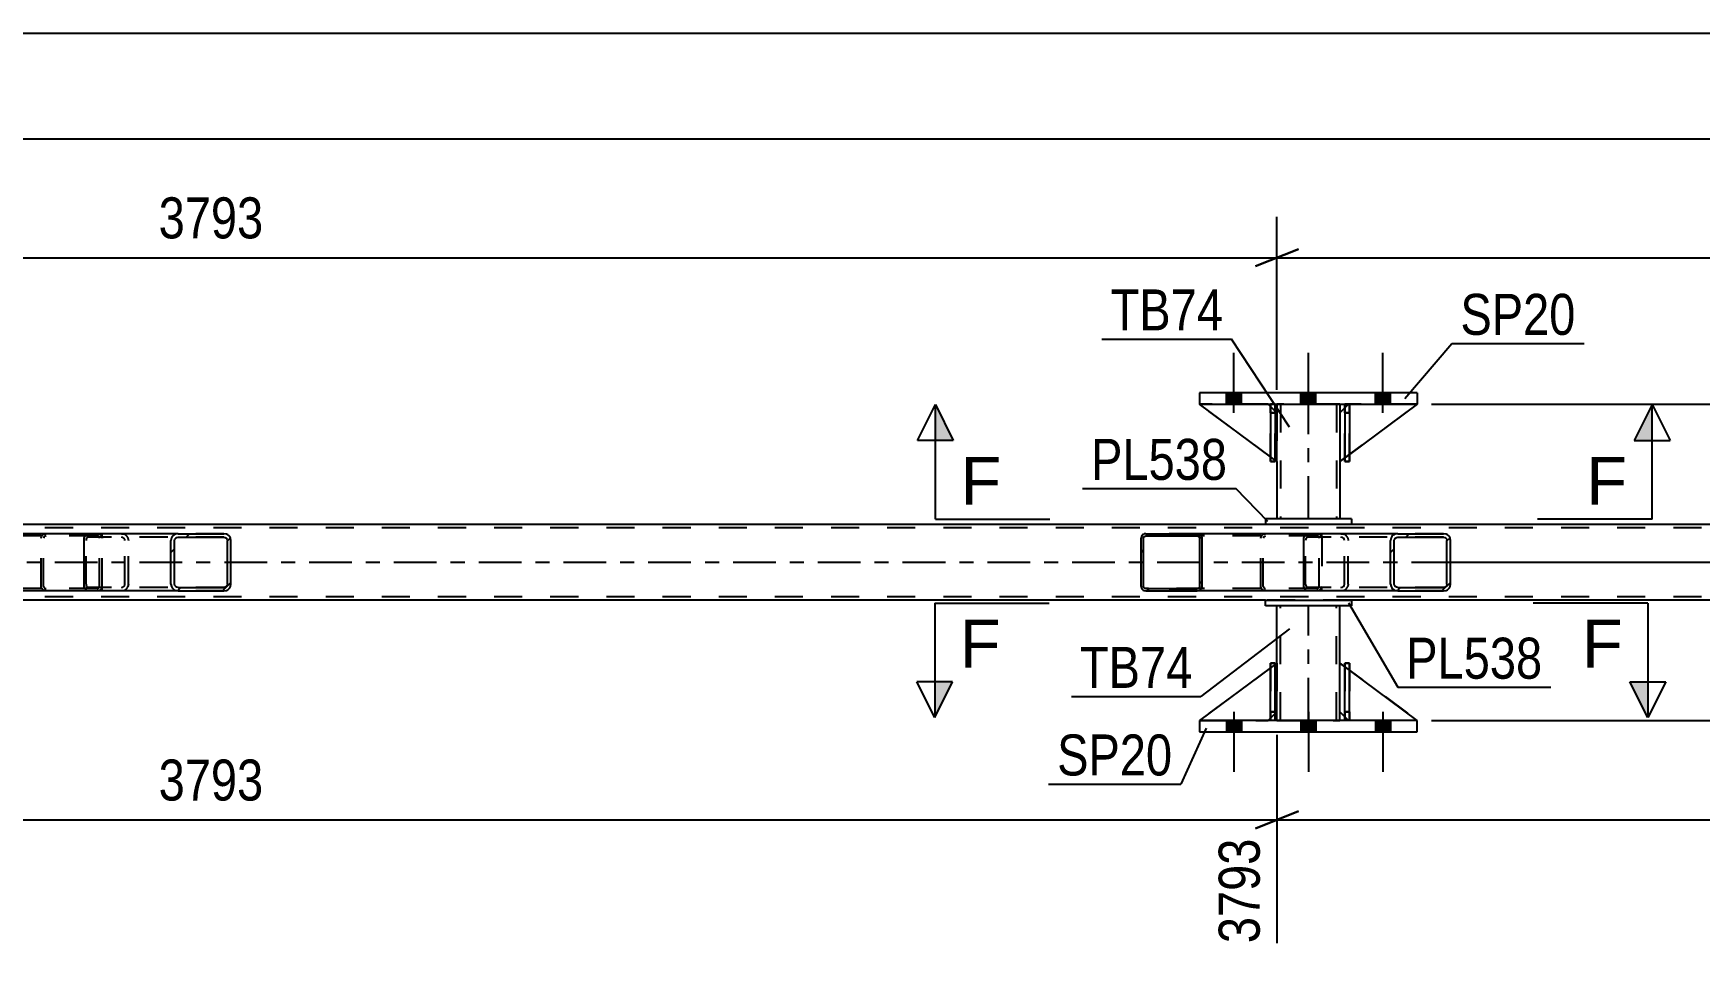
# Model space of a CAD drawing. Header units: millimetres. Extents: x 0 to 841, y 0 to 594.
# Drawn here: x 160 to 276.3, y 199 to 263.1 of the extents above; entities that cross this region are included whole.
import ezdxf

# ---------------------------------------------------------------- set-up
doc = ezdxf.new("R2010")
doc.units = ezdxf.units.MM
doc.linetypes.add('DXK_LINE_DOT2', pattern=[3.9198, 1.9599, -1.9599])
doc.linetypes.add('DXK_LINE_DOT3', pattern=[5.9187, 2.979, -0.9799, 0.9799, -0.9799])
doc.styles.add('Arial', font='ARIAL.TTF', dxfattribs={"height": 0.2})
doc.styles.add('Arial Narrow', font='ARIALN.TTF', dxfattribs={"height": 0.2})

# ---------------------------------------------------------------- blocks, each defined once
blk = doc.blocks.new('Part-318888112-3243 - 3101')
at = {"linetype": 'Continuous'}
h = blk.add_hatch(dxfattribs=at)
h.set_pattern_fill('', scale=0.7, style=0, pattern_type=0)
h.set_pattern_definition([(45, (241.534, 227.995), (-1.57154, 1.57154), [])])
h.paths.add_polyline_path([(241.56, 227.87), (241.53, 227.99), (241.46, 228.1), (241.35, 228.17), (241.22, 228.19), (237.64, 228.19), (237.51, 228.17), (237.4, 228.1), (237.33, 227.99), (237.3, 227.87), (237.3, 224.51), (237.33, 224.39), (237.4, 224.29), (237.51, 224.22), (237.64, 224.19), (241.22, 224.19), (241.35, 224.22), (241.46, 224.29), (241.53, 224.39), (241.56, 224.51)])
h.paths.add_polyline_path([(241.38, 224.45), (241.34, 224.4), (241.28, 224.36), (241.22, 224.35), (237.64, 224.35), (237.58, 224.36), (237.52, 224.4), (237.49, 224.45), (237.47, 224.51), (237.47, 227.87), (237.49, 227.93), (237.52, 227.99), (237.58, 228.02), (237.64, 228.03), (241.22, 228.03), (241.28, 228.02), (241.34, 227.99), (241.38, 227.93), (241.39, 227.87), (241.39, 224.51)])
at = {"color": 2, "linetype": 'Continuous'}
for p, q in [((237.33, 227.99), (237.3, 227.87)), ((237.64, 228.19), (237.51, 228.17)), ((237.52, 227.99), (237.58, 228.02)), ((237.58, 228.02), (237.64, 228.03)), ((237.64, 228.19), (241.22, 228.19)), ((237.64, 228.03), (241.22, 228.03)), ((248.92, 228.19), (241.22, 228.19)), ((241.35, 228.17), (241.22, 228.19)), ((241.22, 228.03), (241.28, 228.02)), ((241.28, 228.02), (241.34, 227.99)), ((241.56, 227.87), (241.53, 227.99)), ((237.3, 224.51), (237.3, 227.87)), ((237.47, 227.87), (237.49, 227.93)), ((237.47, 224.51), (237.47, 227.87)), ((237.49, 227.93), (237.52, 227.99)), ((241.34, 227.99), (241.38, 227.93)), ((241.38, 227.93), (241.39, 227.87)), ((241.39, 224.51), (241.39, 227.87)), ((241.56, 224.51), (241.56, 227.87)), ((237.3, 224.51), (237.33, 224.39)), ((237.49, 224.45), (237.47, 224.51)), ((241.39, 224.51), (241.38, 224.45)), ((241.53, 224.39), (241.56, 224.51)), ((237.52, 224.4), (237.49, 224.45)), ((237.51, 224.22), (237.64, 224.19)), ((237.58, 224.36), (237.52, 224.4)), ((237.64, 224.35), (237.58, 224.36)), ((237.64, 224.35), (241.22, 224.35)), ((237.64, 224.19), (241.22, 224.19)), ((241.28, 224.36), (241.22, 224.35)), ((241.22, 224.19), (241.35, 224.22)), ((248.92, 224.19), (241.22, 224.19)), ((241.34, 224.4), (241.28, 224.36)), ((241.38, 224.45), (241.34, 224.4))]:
    blk.add_line(p, q, dxfattribs=at)
at = {"color": 7, "linetype": 'DXK_LINE_DOT2'}
for p, q in [((241.22, 228.19), (237.64, 228.19)), ((249.57, 228.03), (237.64, 228.03)), ((245.65, 227.87), (245.68, 227.99)), ((245.86, 228.17), (245.99, 228.19)), ((245.87, 227.99), (245.89, 227.99)), ((245.89, 227.99), (245.93, 228.02)), ((245.93, 228.02), (245.99, 228.03)), ((249.57, 228.19), (248.92, 228.19)), ((249.57, 228.19), (249.7, 228.17)), ((249.63, 228.02), (249.57, 228.03)), ((249.69, 227.99), (249.63, 228.02)), ((249.88, 227.99), (249.9, 227.9)), ((245.65, 224.51), (245.65, 227.87)), ((245.84, 227.93), (245.82, 227.87)), ((245.82, 224.51), (245.82, 227.87)), ((245.87, 227.99), (245.84, 227.93)), ((249.73, 227.93), (249.69, 227.99)), ((249.74, 227.87), (249.73, 227.93)), ((249.74, 224.51), (249.74, 227.87)), ((249.9, 227.9), (249.91, 227.87)), ((249.91, 227.87), (249.91, 224.51)), ((245.68, 224.39), (245.65, 224.51)), ((245.82, 224.51), (245.84, 224.45)), ((249.73, 224.45), (249.74, 224.51)), ((249.91, 224.51), (249.88, 224.39)), ((249.57, 224.35), (237.64, 224.35)), ((241.22, 224.19), (237.64, 224.19)), ((245.84, 224.45), (245.87, 224.4)), ((245.99, 224.19), (245.86, 224.22)), ((245.87, 224.4), (245.89, 224.39)), ((245.89, 224.39), (245.93, 224.36)), ((245.93, 224.36), (245.99, 224.35)), ((249.57, 224.19), (248.92, 224.19)), ((249.57, 224.35), (249.63, 224.36)), ((249.7, 224.22), (249.57, 224.19)), ((249.63, 224.36), (249.69, 224.4)), ((249.69, 224.4), (249.73, 224.45))]:
    blk.add_line(p, q, dxfattribs=at)
at = {"color": 2, "linetype": 'Continuous'}
for centre, start, end in [((237.63, 227.86), 110.7583, 155.68), ((241.23, 227.86), 24.32, 69.2417), ((237.63, 224.53), 204.32, 249.2417), ((241.23, 224.53), 290.7583, 335.68)]:
    blk.add_arc(centre, 0.331, start, end, dxfattribs=at)
at = {"color": 7, "linetype": 'DXK_LINE_DOT2'}
for centre, start, end in [((245.98, 227.86), 110.7583, 155.68), ((249.58, 227.86), 24.32, 69.2417), ((245.98, 224.53), 204.32, 249.2417), ((249.58, 224.53), 290.7583, 335.68)]:
    blk.add_arc(centre, 0.331, start, end, dxfattribs=at)
blk = doc.blocks.new('Bolt-318888112-3126 - 3101')
at = {"linetype": 'Continuous'}
for points in [[(244.3, 215.15), (243.26, 215.15), (243.26, 214.35), (244.3, 214.35)], [(244.3, 215.15), (243.26, 215.15), (243.26, 214.35), (244.3, 214.35)], [(244.3, 215.15), (243.26, 215.15), (243.26, 214.35), (244.3, 214.35)], [(249.5, 215.15), (248.46, 215.15), (248.46, 214.35), (249.5, 214.35)], [(249.5, 215.15), (248.46, 215.15), (248.46, 214.35), (249.5, 214.35)], [(254.7, 215.15), (253.66, 215.15), (253.66, 214.35), (254.7, 214.35)], [(254.7, 215.15), (253.66, 215.15), (253.66, 214.35), (254.7, 214.35)], [(254.7, 215.15), (253.66, 215.15), (253.66, 214.35), (254.7, 214.35)]]:
    blk.add_hatch(color=1, dxfattribs=at).paths.add_polyline_path(points)
at = {"color": 1, "linetype": 'Continuous'}
for p, q in [((243.78, 215.75), (243.78, 211.55)), ((243.78, 215.75), (243.78, 211.55)), ((243.78, 215.75), (243.78, 211.55)), ((248.98, 215.75), (248.98, 211.55)), ((248.98, 215.75), (248.98, 211.55)), ((254.18, 215.75), (254.18, 211.55)), ((254.18, 215.75), (254.18, 211.55)), ((254.18, 215.75), (254.18, 211.55)), ((243.26, 215.15), (243.26, 214.35)), ((243.26, 215.15), (243.26, 214.35)), ((243.26, 215.15), (243.26, 214.35)), ((244.3, 215.15), (244.3, 214.35)), ((244.3, 215.15), (244.3, 214.35)), ((244.3, 215.15), (244.3, 214.35)), ((248.46, 215.15), (248.46, 214.35)), ((248.46, 215.15), (248.46, 214.35)), ((249.5, 215.15), (249.5, 214.35)), ((249.5, 215.15), (249.5, 214.35)), ((253.66, 215.15), (253.66, 214.35)), ((253.66, 215.15), (253.66, 214.35)), ((253.66, 215.15), (253.66, 214.35)), ((254.7, 215.15), (254.7, 214.35)), ((254.7, 215.15), (254.7, 214.35)), ((254.7, 215.15), (254.7, 214.35))]:
    blk.add_line(p, q, dxfattribs=at)
blk = doc.blocks.new('Bolt-318888112-3127 - 3101')
at = {"linetype": 'Continuous'}
for points in [[(243.26, 237.23), (244.3, 237.23), (244.3, 238.03), (243.26, 238.03)], [(243.26, 237.23), (244.3, 237.23), (244.3, 238.03), (243.26, 238.03)], [(243.26, 237.23), (244.3, 237.23), (244.3, 238.03), (243.26, 238.03)], [(248.46, 237.23), (249.5, 237.23), (249.5, 238.03), (248.46, 238.03)], [(248.46, 237.23), (249.5, 237.23), (249.5, 238.03), (248.46, 238.03)], [(253.66, 237.23), (254.7, 237.23), (254.7, 238.03), (253.66, 238.03)], [(253.66, 237.23), (254.7, 237.23), (254.7, 238.03), (253.66, 238.03)], [(253.66, 237.23), (254.7, 237.23), (254.7, 238.03), (253.66, 238.03)]]:
    blk.add_hatch(color=1, dxfattribs=at).paths.add_polyline_path(points)
at = {"color": 1, "linetype": 'Continuous'}
for p, q in [((243.78, 236.63), (243.78, 240.83)), ((243.78, 236.63), (243.78, 240.83)), ((243.78, 236.63), (243.78, 240.83)), ((248.98, 236.63), (248.98, 240.83)), ((248.98, 236.63), (248.98, 240.83)), ((254.18, 236.63), (254.18, 240.83)), ((254.18, 236.63), (254.18, 240.83)), ((254.18, 236.63), (254.18, 240.83)), ((243.26, 237.23), (243.26, 238.03)), ((243.26, 237.23), (243.26, 238.03)), ((243.26, 237.23), (243.26, 238.03)), ((244.3, 237.23), (244.3, 238.03)), ((244.3, 237.23), (244.3, 238.03)), ((244.3, 237.23), (244.3, 238.03)), ((248.46, 237.23), (248.46, 238.03)), ((248.46, 237.23), (248.46, 238.03)), ((249.5, 237.23), (249.5, 238.03)), ((249.5, 237.23), (249.5, 238.03)), ((253.66, 237.23), (253.66, 238.03)), ((253.66, 237.23), (253.66, 238.03)), ((253.66, 237.23), (253.66, 238.03)), ((254.7, 237.23), (254.7, 238.03)), ((254.7, 237.23), (254.7, 238.03)), ((254.7, 237.23), (254.7, 238.03))]:
    blk.add_line(p, q, dxfattribs=at)
blk = doc.blocks.new('Part-318888112-3245 - 3101')
at = {"linetype": 'Continuous'}
h = blk.add_hatch(dxfattribs=at)
h.set_pattern_fill('', scale=0.7, style=0, pattern_type=0)
h.set_pattern_definition([(45, (156.3997, 227.995), (-1.57154, 1.57154), [])])
h.paths.add_polyline_path([(156.43, 227.87), (156.4, 227.99), (156.33, 228.1), (156.22, 228.17), (156.09, 228.19), (152.51, 228.19), (152.38, 228.17), (152.27, 228.1), (152.19, 227.99), (152.17, 227.87), (152.17, 224.51), (152.19, 224.39), (152.27, 224.29), (152.38, 224.22), (152.51, 224.19), (156.09, 224.19), (156.22, 224.22), (156.33, 224.29), (156.4, 224.39), (156.43, 224.51)])
h.paths.add_polyline_path([(156.24, 224.45), (156.21, 224.4), (156.15, 224.36), (156.09, 224.35), (152.51, 224.35), (152.44, 224.36), (152.39, 224.4), (152.35, 224.45), (152.34, 224.51), (152.34, 227.87), (152.35, 227.93), (152.39, 227.99), (152.44, 228.02), (152.51, 228.03), (156.09, 228.03), (156.15, 228.02), (156.21, 227.99), (156.24, 227.93), (156.26, 227.87), (156.26, 224.51)])
at = {"color": 2, "linetype": 'Continuous'}
for p, q in [((152.19, 227.99), (152.17, 227.87)), ((152.51, 228.19), (152.38, 228.17)), ((152.39, 227.99), (152.44, 228.02)), ((152.44, 228.02), (152.51, 228.03)), ((152.51, 228.19), (156.09, 228.19)), ((152.51, 228.03), (156.09, 228.03)), ((163.78, 228.19), (156.09, 228.19)), ((156.22, 228.17), (156.09, 228.19)), ((156.09, 228.03), (156.15, 228.02)), ((156.15, 228.02), (156.21, 227.99)), ((156.43, 227.87), (156.4, 227.99)), ((152.17, 224.51), (152.17, 227.87)), ((152.34, 227.87), (152.35, 227.93)), ((152.34, 224.51), (152.34, 227.87)), ((152.35, 227.93), (152.39, 227.99)), ((156.21, 227.99), (156.24, 227.93)), ((156.24, 227.93), (156.26, 227.87)), ((156.26, 224.51), (156.26, 227.87)), ((156.43, 224.51), (156.43, 227.87)), ((152.17, 224.51), (152.19, 224.39)), ((152.35, 224.45), (152.34, 224.51)), ((156.26, 224.51), (156.24, 224.45)), ((156.4, 224.39), (156.43, 224.51)), ((152.39, 224.4), (152.35, 224.45)), ((152.38, 224.22), (152.51, 224.19)), ((152.44, 224.36), (152.39, 224.4)), ((152.51, 224.35), (152.44, 224.36)), ((152.51, 224.35), (156.09, 224.35)), ((152.51, 224.19), (156.09, 224.19)), ((156.15, 224.36), (156.09, 224.35)), ((156.09, 224.19), (156.22, 224.22)), ((163.78, 224.19), (156.09, 224.19)), ((156.21, 224.4), (156.15, 224.36)), ((156.24, 224.45), (156.21, 224.4))]:
    blk.add_line(p, q, dxfattribs=at)
at = {"color": 7, "linetype": 'DXK_LINE_DOT2'}
for p, q in [((156.09, 228.19), (152.51, 228.19)), ((164.43, 228.03), (152.51, 228.03)), ((160.52, 227.87), (160.54, 227.99)), ((160.73, 228.17), (160.86, 228.19)), ((160.79, 228.02), (160.74, 227.99)), ((160.86, 228.03), (160.79, 228.02)), ((164.43, 228.19), (163.78, 228.19)), ((164.43, 228.19), (164.56, 228.17)), ((164.5, 228.02), (164.43, 228.03)), ((164.55, 227.99), (164.5, 228.02)), ((164.75, 227.99), (164.77, 227.87)), ((160.52, 224.51), (160.52, 227.87)), ((160.7, 227.93), (160.69, 227.87)), ((160.69, 224.51), (160.69, 227.87)), ((160.74, 227.99), (160.7, 227.93)), ((164.59, 227.93), (164.55, 227.99)), ((164.6, 227.87), (164.59, 227.93)), ((164.6, 224.51), (164.6, 227.87)), ((164.77, 224.51), (164.77, 227.87)), ((160.54, 224.39), (160.52, 224.51)), ((160.69, 224.51), (160.7, 224.45)), ((164.59, 224.45), (164.6, 224.51)), ((164.77, 224.51), (164.75, 224.39)), ((164.43, 224.35), (152.51, 224.35)), ((156.09, 224.19), (152.51, 224.19)), ((160.7, 224.45), (160.74, 224.4)), ((160.86, 224.19), (160.73, 224.22)), ((160.74, 224.4), (160.75, 224.39)), ((160.75, 224.39), (160.79, 224.36)), ((160.79, 224.36), (160.86, 224.35)), ((164.43, 224.19), (163.78, 224.19)), ((164.43, 224.35), (164.5, 224.36)), ((164.56, 224.22), (164.43, 224.19)), ((164.5, 224.36), (164.55, 224.4)), ((164.55, 224.4), (164.59, 224.45))]:
    blk.add_line(p, q, dxfattribs=at)
at = {"color": 2, "linetype": 'Continuous'}
for centre, start, end in [((152.5, 227.86), 110.7583, 155.68), ((156.1, 227.86), 24.32, 69.2417), ((152.5, 224.53), 204.32, 249.2417), ((156.1, 224.53), 290.7583, 335.68)]:
    blk.add_arc(centre, 0.331, start, end, dxfattribs=at)
at = {"color": 7, "linetype": 'DXK_LINE_DOT2'}
for centre, start, end in [((160.85, 227.86), 110.7583, 155.68), ((164.45, 227.86), 24.32, 69.2417), ((160.85, 224.53), 204.32, 249.2417), ((164.45, 224.53), 290.7583, 335.68)]:
    blk.add_arc(centre, 0.331, start, end, dxfattribs=at)
blk = doc.blocks.new('Part-318888112-3181 - 3101')
at = {"color": 2, "linetype": 'Continuous'}
for p, q in [((245.98, 228.83), (108.2, 228.83)), ((501.2, 228.83), (251.98, 228.83)), ((245.98, 223.55), (108.2, 223.55)), ((501.2, 223.55), (251.98, 223.55))]:
    blk.add_line(p, q, dxfattribs=at)
at = {"color": 7, "linetype": 'DXK_LINE_DOT2'}
for p, q in [((770.31, 228.59), (108.2, 228.59)), ((251.98, 228.83), (245.98, 228.83)), ((770.31, 223.79), (108.2, 223.79)), ((251.98, 223.55), (245.98, 223.55))]:
    blk.add_line(p, q, dxfattribs=at)
at = {"color": 7, "linetype": 'DXK_LINE_DOT3'}
blk.add_line((108.2, 226.19), (770.31, 226.19), dxfattribs=at)
blk = doc.blocks.new('Part-318888112-3257 - 3101')
at = {"color": 2, "linetype": 'Continuous'}
for p, q in [((246.78, 237.23), (246.78, 236.63)), ((251.18, 237.23), (251.18, 236.63)), ((246.78, 233.23), (246.78, 229.23)), ((251.18, 233.23), (251.18, 229.23))]:
    blk.add_line(p, q, dxfattribs=at)
at = {"color": 7, "linetype": 'DXK_LINE_DOT2'}
for p, q in [((251.18, 237.23), (246.78, 237.23)), ((246.78, 236.63), (246.78, 233.23)), ((247.02, 237.23), (247.02, 229.23)), ((250.94, 237.23), (250.94, 229.23)), ((251.18, 236.63), (251.18, 233.23)), ((251.18, 229.23), (246.78, 229.23))]:
    blk.add_line(p, q, dxfattribs=at)
at = {"color": 7, "linetype": 'DXK_LINE_DOT3'}
blk.add_line((248.98, 229.23), (248.98, 237.23), dxfattribs=at)
blk = doc.blocks.new('Part-318888112-3230 - 3101')
at = {"color": 2, "linetype": 'Continuous'}
for p, q in [((251.98, 229.23), (245.98, 229.23)), ((245.98, 229.23), (245.98, 228.83)), ((251.98, 229.23), (251.98, 228.83)), ((251.98, 228.83), (245.98, 228.83))]:
    blk.add_line(p, q, dxfattribs=at)
blk = doc.blocks.new('Part-318888112-3237 - 3101')
at = {"color": 2, "linetype": 'Continuous'}
for p, q in [((251.85, 237.23), (251.53, 237.23)), ((251.53, 237.23), (251.53, 233.23)), ((251.85, 237.23), (251.85, 237.23)), ((251.85, 237.23), (251.85, 233.23)), ((251.85, 233.23), (251.53, 233.23))]:
    blk.add_line(p, q, dxfattribs=at)
at = {"color": 7, "linetype": 'DXK_LINE_DOT2'}
for p, q in [((251.53, 236.63), (251.53, 237.23)), ((251.85, 236.63), (251.53, 236.63)), ((251.53, 236.63), (251.53, 233.23)), ((251.85, 236.63), (251.85, 237.23)), ((251.85, 237.23), (251.85, 237.23)), ((251.85, 233.23), (251.85, 236.63))]:
    blk.add_line(p, q, dxfattribs=at)
blk = doc.blocks.new('Part-318888112-3242 - 3101')
at = {"linetype": 'Continuous'}
h = blk.add_hatch(dxfattribs=at)
h.set_pattern_fill('', scale=0.7, style=0, pattern_type=0)
h.set_pattern_definition([(45, (258.866, 227.8961), (-1.57154, 1.57154), [])])
h.paths.add_polyline_path([(258.9, 227.71), (258.87, 227.9), (258.76, 228.05), (258.59, 228.16), (258.4, 228.19), (255.22, 228.19), (255.02, 228.16), (254.86, 228.05), (254.75, 227.9), (254.71, 227.71), (254.71, 224.67), (254.75, 224.49), (254.86, 224.33), (255.02, 224.23), (255.22, 224.19), (258.4, 224.19), (258.59, 224.23), (258.76, 224.33), (258.87, 224.49), (258.9, 224.67)])
h.paths.add_polyline_path([(258.63, 224.58), (258.58, 224.5), (258.5, 224.45), (258.4, 224.43), (255.22, 224.43), (255.12, 224.45), (255.04, 224.5), (254.98, 224.58), (254.97, 224.67), (254.97, 227.71), (254.98, 227.8), (255.04, 227.88), (255.12, 227.93), (255.22, 227.95), (258.4, 227.95), (258.5, 227.93), (258.58, 227.88), (258.63, 227.8), (258.65, 227.71), (258.65, 224.67)])
at = {"color": 2, "linetype": 'Continuous'}
for p, q in [((248.67, 227.9), (248.73, 228.05)), ((248.73, 228.05), (248.81, 228.16)), ((248.81, 228.16), (248.92, 228.19)), ((255.22, 228.19), (248.92, 228.19)), ((255.22, 228.19), (255.02, 228.16)), ((255.22, 228.19), (258.4, 228.19)), ((258.59, 228.16), (258.4, 228.19)), ((248.65, 227.71), (248.67, 227.9)), ((248.65, 224.67), (248.65, 227.71)), ((254.75, 227.9), (254.71, 227.71)), ((254.71, 224.67), (254.71, 227.71)), ((254.97, 227.71), (254.98, 227.8)), ((254.97, 224.67), (254.97, 227.71)), ((254.98, 227.8), (255.04, 227.88)), ((255.04, 227.88), (255.12, 227.93)), ((255.12, 227.93), (255.22, 227.95)), ((255.22, 227.95), (258.4, 227.95)), ((258.4, 227.95), (258.5, 227.93)), ((258.5, 227.93), (258.58, 227.88)), ((258.58, 227.88), (258.63, 227.8)), ((258.63, 227.8), (258.65, 227.71)), ((258.65, 224.67), (258.65, 227.71)), ((258.9, 227.71), (258.87, 227.9)), ((258.9, 224.67), (258.9, 227.71)), ((248.67, 224.49), (248.65, 224.67)), ((254.71, 224.67), (254.75, 224.49)), ((254.98, 224.58), (254.97, 224.67)), ((255.04, 224.5), (254.98, 224.58)), ((255.12, 224.45), (255.04, 224.5)), ((258.58, 224.5), (258.5, 224.45)), ((258.63, 224.58), (258.58, 224.5)), ((258.65, 224.67), (258.63, 224.58)), ((258.87, 224.49), (258.9, 224.67)), ((248.73, 224.33), (248.67, 224.49)), ((248.81, 224.23), (248.73, 224.33)), ((248.92, 224.19), (248.81, 224.23)), ((255.22, 224.19), (248.92, 224.19)), ((255.02, 224.23), (255.22, 224.19)), ((255.22, 224.43), (255.12, 224.45)), ((255.22, 224.43), (258.4, 224.43)), ((255.22, 224.19), (258.4, 224.19)), ((258.5, 224.45), (258.4, 224.43)), ((258.4, 224.19), (258.59, 224.23))]:
    blk.add_line(p, q, dxfattribs=at)
at = {"color": 7, "linetype": 'DXK_LINE_DOT2'}
for p, q in [((249.91, 227.95), (249.91, 228.19)), ((251.25, 228.19), (251.44, 228.16)), ((258.4, 228.19), (255.22, 228.19)), ((248.79, 227.8), (248.78, 227.71)), ((248.78, 224.67), (248.78, 227.71)), ((248.82, 227.88), (248.79, 227.8)), ((248.87, 227.93), (248.82, 227.88)), ((248.92, 227.95), (248.87, 227.93)), ((258.4, 227.95), (248.92, 227.95)), ((251.35, 227.93), (251.25, 227.95)), ((251.43, 227.88), (251.35, 227.93)), ((251.48, 227.8), (251.43, 227.88)), ((251.5, 227.71), (251.48, 227.8)), ((251.5, 224.67), (251.5, 227.71)), ((251.72, 227.9), (251.75, 227.71)), ((251.75, 224.67), (251.75, 227.71)), ((248.78, 224.67), (248.79, 224.58)), ((248.79, 224.58), (248.82, 224.5)), ((248.82, 224.5), (248.87, 224.45)), ((251.35, 224.45), (251.43, 224.5)), ((251.43, 224.5), (251.48, 224.58)), ((251.48, 224.58), (251.5, 224.67)), ((251.75, 224.67), (251.72, 224.49)), ((248.87, 224.45), (248.92, 224.43)), ((258.4, 224.43), (248.92, 224.43)), ((249.91, 224.19), (249.91, 224.43)), ((251.25, 224.43), (251.35, 224.45)), ((251.44, 224.23), (251.25, 224.19)), ((258.4, 224.19), (255.22, 224.19))]:
    blk.add_line(p, q, dxfattribs=at)
for centre, start, end in [((251.27, 227.7), 23.8494, 68.8059), ((251.27, 224.69), 291.1941, 336.1506)]:
    blk.add_arc(centre, 0.492, start, end, dxfattribs=at)
at = {"color": 2, "linetype": 'Continuous'}
for centre, start, end in [((255.2, 227.7), 111.1941, 156.1506), ((258.42, 227.7), 23.8494, 68.8059), ((255.2, 224.69), 203.8494, 248.8059), ((258.42, 224.69), 291.1941, 336.1506)]:
    blk.add_arc(centre, 0.492, start, end, dxfattribs=at)
blk = doc.blocks.new('Part-318888112-3244 - 3101')
at = {"linetype": 'Continuous'}
h = blk.add_hatch(dxfattribs=at)
h.set_pattern_fill('', scale=0.7, style=0, pattern_type=0)
h.set_pattern_definition([(45, (173.7318, 227.8961), (-1.57154, 1.57154), [])])
h.paths.add_polyline_path([(173.77, 227.71), (173.73, 227.9), (173.62, 228.05), (173.46, 228.16), (173.27, 228.19), (170.08, 228.19), (169.89, 228.16), (169.73, 228.05), (169.62, 227.9), (169.58, 227.71), (169.58, 224.67), (169.62, 224.49), (169.73, 224.33), (169.89, 224.23), (170.08, 224.19), (173.27, 224.19), (173.46, 224.23), (173.62, 224.33), (173.73, 224.49), (173.77, 224.67)])
h.paths.add_polyline_path([(173.5, 224.58), (173.45, 224.5), (173.36, 224.45), (173.27, 224.43), (170.08, 224.43), (169.99, 224.45), (169.91, 224.5), (169.85, 224.58), (169.83, 224.67), (169.83, 227.71), (169.85, 227.8), (169.91, 227.88), (169.99, 227.93), (170.08, 227.95), (173.27, 227.95), (173.36, 227.93), (173.45, 227.88), (173.5, 227.8), (173.52, 227.71), (173.52, 224.67)])
at = {"color": 2, "linetype": 'Continuous'}
for p, q in [((163.53, 227.9), (163.59, 228.05)), ((163.59, 228.05), (163.68, 228.16)), ((163.68, 228.16), (163.78, 228.19)), ((170.08, 228.19), (163.78, 228.19)), ((170.08, 228.19), (169.89, 228.16)), ((170.08, 228.19), (173.27, 228.19)), ((173.46, 228.16), (173.27, 228.19)), ((163.51, 227.71), (163.53, 227.9)), ((163.51, 224.67), (163.51, 227.71)), ((169.62, 227.9), (169.58, 227.71)), ((169.58, 224.67), (169.58, 227.71)), ((169.83, 227.71), (169.85, 227.8)), ((169.83, 224.67), (169.83, 227.71)), ((169.85, 227.8), (169.91, 227.88)), ((169.91, 227.88), (169.99, 227.93)), ((169.99, 227.93), (170.08, 227.95)), ((170.08, 227.95), (173.27, 227.95)), ((173.27, 227.95), (173.36, 227.93)), ((173.36, 227.93), (173.45, 227.88)), ((173.45, 227.88), (173.5, 227.8)), ((173.5, 227.8), (173.52, 227.71)), ((173.52, 224.67), (173.52, 227.71)), ((173.77, 227.71), (173.73, 227.9)), ((173.77, 224.67), (173.77, 227.71)), ((163.53, 224.49), (163.51, 224.67)), ((169.58, 224.67), (169.62, 224.49)), ((169.85, 224.58), (169.83, 224.67)), ((169.91, 224.5), (169.85, 224.58)), ((169.99, 224.45), (169.91, 224.5)), ((173.45, 224.5), (173.36, 224.45)), ((173.5, 224.58), (173.45, 224.5)), ((173.52, 224.67), (173.5, 224.58)), ((173.73, 224.49), (173.77, 224.67)), ((163.59, 224.33), (163.53, 224.49)), ((163.68, 224.23), (163.59, 224.33)), ((163.78, 224.19), (163.68, 224.23)), ((170.08, 224.19), (163.78, 224.19)), ((169.89, 224.23), (170.08, 224.19)), ((170.08, 224.43), (169.99, 224.45)), ((170.08, 224.43), (173.27, 224.43)), ((170.08, 224.19), (173.27, 224.19)), ((173.36, 224.45), (173.27, 224.43)), ((173.27, 224.19), (173.46, 224.23))]:
    blk.add_line(p, q, dxfattribs=at)
at = {"color": 7, "linetype": 'DXK_LINE_DOT2'}
for p, q in [((164.77, 227.95), (164.77, 228.19)), ((166.12, 228.19), (166.31, 228.16)), ((173.27, 228.19), (170.08, 228.19)), ((163.66, 227.8), (163.65, 227.71)), ((163.65, 224.67), (163.65, 227.71)), ((163.69, 227.88), (163.66, 227.8)), ((163.73, 227.93), (163.69, 227.88)), ((163.78, 227.95), (163.73, 227.93)), ((173.27, 227.95), (163.78, 227.95)), ((166.21, 227.93), (166.12, 227.95)), ((166.29, 227.88), (166.21, 227.93)), ((166.35, 227.8), (166.29, 227.88)), ((166.37, 227.71), (166.35, 227.8)), ((166.37, 224.67), (166.37, 227.71)), ((166.58, 227.9), (166.62, 227.71)), ((166.62, 224.67), (166.62, 227.71)), ((163.65, 224.67), (163.66, 224.58)), ((163.66, 224.58), (163.69, 224.5)), ((163.69, 224.5), (163.73, 224.45)), ((166.21, 224.45), (166.29, 224.5)), ((166.29, 224.5), (166.35, 224.58)), ((166.35, 224.58), (166.37, 224.67)), ((166.62, 224.67), (166.58, 224.49)), ((163.73, 224.45), (163.78, 224.43)), ((173.27, 224.43), (163.78, 224.43)), ((164.77, 224.19), (164.77, 224.43)), ((166.12, 224.43), (166.21, 224.45)), ((166.31, 224.23), (166.12, 224.19)), ((173.27, 224.19), (170.08, 224.19))]:
    blk.add_line(p, q, dxfattribs=at)
for centre, start, end in [((166.13, 227.7), 23.8494, 68.8059), ((166.13, 224.69), 291.1941, 336.1506)]:
    blk.add_arc(centre, 0.492, start, end, dxfattribs=at)
at = {"color": 2, "linetype": 'Continuous'}
for centre, start, end in [((170.07, 227.7), 111.1941, 156.1506), ((173.28, 227.7), 23.8494, 68.8059), ((170.07, 224.69), 203.8494, 248.8059), ((173.28, 224.69), 291.1941, 336.1506)]:
    blk.add_arc(centre, 0.492, start, end, dxfattribs=at)
blk = doc.blocks.new('Part-318888112-3259 - 3101')
at = {"color": 7, "linetype": 'DXK_LINE_DOT2'}
for p, q in [((246.33, 236.63), (246.33, 237.23)), ((246.33, 237.23), (246.33, 237.23)), ((246.33, 237.23), (246.33, 233.23)), ((246.65, 237.23), (246.33, 237.23)), ((246.33, 233.23), (246.33, 236.63)), ((246.33, 236.63), (246.65, 236.63)), ((246.65, 236.63), (246.65, 237.23)), ((246.65, 233.23), (246.65, 237.23)), ((246.65, 236.63), (246.65, 233.23)), ((246.33, 233.23), (246.65, 233.23))]:
    blk.add_line(p, q, dxfattribs=at)
blk = doc.blocks.new('Part-318888112-3265 - 3101')
at = {"color": 2, "linetype": 'Continuous'}
for p, q in [((256.58, 215.15), (241.38, 215.15)), ((241.38, 215.15), (241.38, 214.35)), ((241.38, 214.35), (256.58, 214.35)), ((256.58, 214.35), (256.58, 215.15))]:
    blk.add_line(p, q, dxfattribs=at)
blk = doc.blocks.new('Part-318888112-3270 - 3101')
at = {"color": 2, "linetype": 'Continuous'}
for p, q in [((256.58, 238.03), (241.38, 238.03)), ((241.38, 238.03), (241.38, 237.23)), ((256.58, 238.03), (256.58, 237.23)), ((241.38, 237.23), (256.58, 237.23))]:
    blk.add_line(p, q, dxfattribs=at)
blk = doc.blocks.new('Part-318888112-3275 - 3101')
at = {"color": 2, "linetype": 'Continuous'}
for p, q in [((246.78, 219.15), (246.78, 223.15)), ((251.18, 219.15), (251.18, 223.15)), ((246.78, 215.15), (246.78, 215.75)), ((251.18, 215.15), (251.18, 215.75))]:
    blk.add_line(p, q, dxfattribs=at)
at = {"color": 7, "linetype": 'DXK_LINE_DOT2'}
for p, q in [((251.18, 223.15), (246.78, 223.15)), ((247.02, 215.15), (247.02, 223.15)), ((250.94, 215.15), (250.94, 223.15)), ((246.78, 215.75), (246.78, 219.15)), ((251.18, 215.75), (251.18, 219.15)), ((246.78, 215.15), (251.18, 215.15))]:
    blk.add_line(p, q, dxfattribs=at)
at = {"color": 7, "linetype": 'DXK_LINE_DOT3'}
blk.add_line((248.98, 215.15), (248.98, 223.15), dxfattribs=at)
blk = doc.blocks.new('Part-318888112-3280 - 3101')
at = {"color": 2, "linetype": 'Continuous'}
for p, q in [((245.98, 223.55), (251.98, 223.55)), ((245.98, 223.15), (245.98, 223.55)), ((251.98, 223.55), (251.98, 223.15)), ((251.98, 223.15), (245.98, 223.15))]:
    blk.add_line(p, q, dxfattribs=at)
blk = doc.blocks.new('Part-318888112-3282 - 3101')
at = {"color": 7, "linetype": 'DXK_LINE_DOT2'}
for p, q in [((251.85, 219.15), (251.53, 219.15)), ((251.53, 215.75), (251.53, 219.15)), ((251.53, 215.15), (251.53, 219.15)), ((251.85, 219.15), (251.85, 215.75)), ((251.85, 215.15), (251.85, 219.15)), ((251.85, 215.75), (251.53, 215.75)), ((251.53, 215.15), (251.53, 215.75)), ((251.85, 215.75), (251.85, 215.15)), ((251.85, 215.15), (251.53, 215.15)), ((251.85, 215.15), (251.85, 215.15))]:
    blk.add_line(p, q, dxfattribs=at)
blk = doc.blocks.new('Part-318888112-3284 - 3101')
at = {"color": 2, "linetype": 'Continuous'}
for p, q in [((251.53, 215.15), (251.53, 219.15)), ((251.53, 219.15), (251.85, 219.15)), ((251.85, 215.15), (251.85, 219.15)), ((251.53, 215.15), (251.53, 215.15)), ((251.85, 215.15), (251.53, 215.15))]:
    blk.add_line(p, q, dxfattribs=at)
at = {"color": 7, "linetype": 'DXK_LINE_DOT2'}
for p, q in [((251.53, 219.15), (251.53, 215.75)), ((251.85, 215.75), (251.85, 219.15)), ((251.53, 215.75), (251.53, 215.15)), ((251.53, 215.75), (251.85, 215.75)), ((251.85, 215.15), (251.85, 215.75)), ((251.85, 215.15), (251.85, 215.15))]:
    blk.add_line(p, q, dxfattribs=at)
blk = doc.blocks.new('Part-318888112-3311 - 3101')
at = {"color": 2, "linetype": 'Continuous'}
for p, q in [((251.53, 236.99), (251.18, 236.63)), ((251.18, 236.63), (251.18, 233.23)), ((256.58, 237.23), (251.85, 233.73)), ((251.53, 233.49), (251.18, 233.23))]:
    blk.add_line(p, q, dxfattribs=at)
at = {"color": 7, "linetype": 'DXK_LINE_DOT2'}
for p, q in [((251.78, 237.23), (251.53, 236.99)), ((256.58, 237.23), (251.78, 237.23)), ((251.85, 233.73), (251.53, 233.49))]:
    blk.add_line(p, q, dxfattribs=at)
blk = doc.blocks.new('Part-318888112-3312 - 3101')
at = {"color": 7, "linetype": 'DXK_LINE_DOT2'}
for p, q in [((251.78, 237.23), (251.18, 236.63)), ((251.18, 233.23), (256.58, 237.23)), ((251.18, 236.63), (251.18, 233.23)), ((256.58, 237.23), (251.78, 237.23))]:
    blk.add_line(p, q, dxfattribs=at)
blk = doc.blocks.new('Part-318888112-3313 - 3101')
at = {"color": 2, "linetype": 'Continuous'}
for p, q in [((246.34, 233.56), (241.38, 237.23)), ((246.33, 237.08), (246.18, 237.23)), ((246.78, 236.63), (246.65, 236.76)), ((246.78, 236.63), (246.78, 236.63)), ((246.78, 233.23), (246.78, 236.63)), ((246.66, 233.33), (246.78, 233.23)), ((246.78, 233.23), (246.78, 233.23))]:
    blk.add_line(p, q, dxfattribs=at)
at = {"color": 7, "linetype": 'DXK_LINE_DOT2'}
for p, q in [((246.18, 237.23), (241.38, 237.23)), ((246.18, 237.23), (246.78, 236.63)), ((246.65, 236.76), (246.33, 237.08)), ((246.78, 236.63), (246.78, 233.23)), ((246.66, 233.33), (246.34, 233.56))]:
    blk.add_line(p, q, dxfattribs=at)
blk = doc.blocks.new('Part-318888112-3314 - 3101')
at = {"color": 7, "linetype": 'DXK_LINE_DOT2'}
for p, q in [((246.78, 233.23), (241.38, 237.23)), ((241.38, 237.23), (246.18, 237.23)), ((246.18, 237.23), (246.78, 236.63)), ((246.78, 236.63), (246.18, 237.23)), ((246.78, 236.63), (246.78, 233.23)), ((246.78, 236.63), (246.78, 236.63)), ((246.78, 236.63), (246.78, 233.23))]:
    blk.add_line(p, q, dxfattribs=at)
blk = doc.blocks.new('Part-318888112-3315 - 3101')
at = {"color": 2, "linetype": 'Continuous'}
for p, q in [((246.65, 237.23), (246.33, 237.23)), ((246.33, 237.23), (246.34, 233.23)), ((246.66, 237.23), (246.65, 237.23)), ((246.65, 237.23), (246.66, 233.23)), ((246.66, 233.23), (246.34, 233.23))]:
    blk.add_line(p, q, dxfattribs=at)
at = {"color": 7, "linetype": 'DXK_LINE_DOT2'}
for p, q in [((246.34, 236.63), (246.34, 237.23)), ((246.66, 236.63), (246.34, 236.63)), ((246.34, 236.63), (246.34, 233.23)), ((246.66, 237.23), (246.65, 237.23)), ((246.66, 236.63), (246.66, 237.23)), ((246.66, 233.23), (246.66, 236.63))]:
    blk.add_line(p, q, dxfattribs=at)
blk = doc.blocks.new('Part-318888112-3319 - 3101')
at = {"color": 7, "linetype": 'DXK_LINE_DOT2'}
for p, q in [((246.65, 219.15), (246.33, 219.15)), ((246.33, 215.75), (246.33, 219.15)), ((246.33, 215.15), (246.33, 219.15)), ((246.65, 219.15), (246.65, 215.75)), ((246.65, 215.15), (246.65, 219.15)), ((246.65, 215.75), (246.33, 215.75)), ((246.33, 215.15), (246.33, 215.75)), ((246.65, 215.75), (246.65, 215.15)), ((246.65, 215.15), (246.33, 215.15)), ((246.65, 215.15), (246.65, 215.15))]:
    blk.add_line(p, q, dxfattribs=at)
blk = doc.blocks.new('Part-318888112-3321 - 3101')
at = {"color": 2, "linetype": 'Continuous'}
for p, q in [((246.33, 215.15), (246.34, 219.15)), ((246.34, 219.15), (246.66, 219.15)), ((246.65, 215.15), (246.66, 219.15)), ((246.34, 215.15), (246.33, 215.15)), ((246.66, 215.15), (246.33, 215.15))]:
    blk.add_line(p, q, dxfattribs=at)
at = {"color": 7, "linetype": 'DXK_LINE_DOT2'}
for p, q in [((246.34, 219.15), (246.34, 215.75)), ((246.66, 215.75), (246.66, 219.15)), ((246.34, 215.75), (246.34, 215.15)), ((246.34, 215.75), (246.66, 215.75)), ((246.66, 215.15), (246.66, 215.75)), ((246.65, 215.15), (246.66, 215.15))]:
    blk.add_line(p, q, dxfattribs=at)
blk = doc.blocks.new('Part-318888112-3322 - 3101')
at = {"color": 7, "linetype": 'DXK_LINE_DOT2'}
for p, q in [((246.78, 219.15), (241.38, 215.15)), ((246.78, 215.75), (246.78, 219.15)), ((246.78, 219.15), (246.78, 215.75)), ((246.18, 215.15), (246.78, 215.75)), ((246.78, 215.75), (246.18, 215.15)), ((246.78, 215.75), (246.78, 215.75)), ((241.38, 215.15), (246.18, 215.15))]:
    blk.add_line(p, q, dxfattribs=at)
blk = doc.blocks.new('Part-318888112-3323 - 3101')
at = {"color": 2, "linetype": 'Continuous'}
for p, q in [((246.34, 218.82), (241.38, 215.15)), ((246.78, 219.15), (246.66, 219.06)), ((246.78, 215.75), (246.78, 219.15)), ((246.33, 215.31), (246.18, 215.15)), ((246.78, 215.75), (246.65, 215.63)), ((246.78, 215.75), (246.78, 215.75))]:
    blk.add_line(p, q, dxfattribs=at)
at = {"color": 7, "linetype": 'DXK_LINE_DOT2'}
for p, q in [((246.66, 219.06), (246.34, 218.82)), ((246.78, 215.75), (246.78, 219.15)), ((246.78, 215.75), (246.18, 215.15)), ((246.65, 215.63), (246.33, 215.31)), ((241.38, 215.15), (246.18, 215.15))]:
    blk.add_line(p, q, dxfattribs=at)
blk = doc.blocks.new('Part-318888112-3324 - 3101')
at = {"color": 7, "linetype": 'DXK_LINE_DOT2'}
for p, q in [((251.53, 236.63), (251.53, 237.23)), ((251.53, 237.23), (251.53, 237.23)), ((251.53, 237.23), (251.53, 233.23)), ((251.85, 237.23), (251.53, 237.23)), ((251.53, 233.23), (251.53, 236.63)), ((251.53, 236.63), (251.85, 236.63)), ((251.85, 236.63), (251.85, 237.23)), ((251.85, 233.23), (251.85, 237.23)), ((251.85, 236.63), (251.85, 233.23)), ((251.53, 233.23), (251.85, 233.23))]:
    blk.add_line(p, q, dxfattribs=at)
blk = doc.blocks.new('Part-318888112-3325 - 3101')
at = {"color": 7, "linetype": 'DXK_LINE_DOT2'}
for p, q in [((251.18, 215.75), (251.18, 219.15)), ((251.18, 219.15), (256.58, 215.15)), ((251.78, 215.15), (251.18, 215.75)), ((256.58, 215.15), (251.78, 215.15))]:
    blk.add_line(p, q, dxfattribs=at)
blk = doc.blocks.new('Part-318888112-3326 - 3101')
at = {"color": 2, "linetype": 'Continuous'}
for p, q in [((251.18, 215.75), (251.18, 219.15)), ((251.53, 218.89), (251.18, 219.15)), ((256.58, 215.15), (251.85, 218.65)), ((251.53, 215.4), (251.18, 215.75))]:
    blk.add_line(p, q, dxfattribs=at)
at = {"color": 7, "linetype": 'DXK_LINE_DOT2'}
for p, q in [((251.85, 218.65), (251.53, 218.89)), ((251.78, 215.15), (251.53, 215.4)), ((256.58, 215.15), (251.78, 215.15)), ((256.58, 215.15), (256.58, 215.15)), ((256.58, 215.15), (256.58, 215.15))]:
    blk.add_line(p, q, dxfattribs=at)
blk = doc.blocks.new('StraightDimension-318888112-3424 - 3101')
at = {"color": 7, "linetype": 'Continuous'}
blk.add_line((97.98, 255.77), (780.53, 255.77), dxfattribs=at)
blk = doc.blocks.new('StraightDimension-318888112-3445 - 3101')
at = {"color": 7, "linetype": 'Continuous'}
blk.add_line((97.34, 263.15), (781.17, 263.15), dxfattribs=at)
blk = doc.blocks.new('StraightDimension-318888112-3465 - 3101')
at = {"color": 7, "linetype": 'Continuous'}
for p, q in [((246.78, 238.23), (246.78, 250.32)), ((248.28, 248.07), (245.28, 246.87)), ((246.78, 247.47), (502, 247.47))]:
    blk.add_line(p, q, dxfattribs=at)
blk = doc.blocks.new('StraightDimension-318888112-3470 - 3101')
at = {"color": 7, "linetype": 'Continuous'}
for p, q in [((246.78, 238.23), (246.78, 250.32)), ((245.28, 246.87), (248.28, 248.07)), ((97.98, 247.47), (246.78, 247.47))]:
    blk.add_line(p, q, dxfattribs=at)
at = {"color": 0}
blk.add_wipeout([(176.64, 248.22), (176.64, 252.42), (168.12, 252.42), (168.12, 248.22)], dxfattribs=at)
at = {"color": 3, "style": 'Arial Narrow'}
blk.add_text('3793', height=2.863, dxfattribs=at).set_placement((168.72, 248.82))
blk = doc.blocks.new('StraightDimension-318888112-3564 - 3101')
at = {"color": 7, "linetype": 'Continuous'}
for p, q in [((246.78, 214.15), (246.78, 199.59)), ((245.28, 207.6), (248.28, 208.8)), ((97.98, 208.2), (246.78, 208.2))]:
    blk.add_line(p, q, dxfattribs=at)
at = {"color": 0}
blk.add_wipeout([(176.64, 208.95), (176.64, 213.15), (168.12, 213.15), (168.12, 208.95)], dxfattribs=at)
at = {"color": 3, "style": 'Arial Narrow'}
blk.add_text('3793', height=2.863, dxfattribs=at).set_placement((168.72, 209.55))
at = {"color": 0, "linetype": 'Continuous'}
blk.add_wipeout([(246.18, 207.5), (241.98, 207.5), (241.98, 198.99), (246.18, 198.99)], dxfattribs=at)
at = {"color": 3, "linetype": 'Continuous', "style": 'Arial Narrow'}
blk.add_text('3793', height=2.863, rotation=90.0002, dxfattribs=at).set_placement((245.58, 199.59))
blk = doc.blocks.new('StraightDimension-318888112-3569 - 3101')
at = {"color": 7, "linetype": 'Continuous'}
for p, q in [((246.78, 214.15), (246.78, 199.59)), ((248.28, 208.8), (245.28, 207.6)), ((246.78, 208.2), (502, 208.2))]:
    blk.add_line(p, q, dxfattribs=at)
blk = doc.blocks.new('StraightDimension-318888112-17236 - 3101')
at = {"color": 7, "linetype": 'Continuous'}
for p, q in [((283.69, 238.73), (284.89, 235.73)), ((257.58, 237.23), (286.69, 237.23)), ((284.29, 226.19), (284.29, 237.23)), ((284.89, 224.69), (283.69, 227.69)), ((257.59, 226.19), (286.69, 226.19))]:
    blk.add_line(p, q, dxfattribs=at)
at = {"color": 0}
blk.add_wipeout([(283.54, 235.05), (279.34, 235.05), (279.34, 228.37), (283.54, 228.37)], dxfattribs=at)
at = {"color": 3, "style": 'Arial Narrow'}
blk.add_text('276', height=2.863, rotation=90.0002, dxfattribs=at).set_placement((282.94, 228.97))
blk = doc.blocks.new('StraightDimension-318888112-17237 - 3101')
at = {"color": 7, "linetype": 'Continuous'}
for p, q in [((283.69, 227.69), (284.89, 224.69)), ((257.59, 226.19), (286.69, 226.19)), ((284.29, 215.15), (284.29, 226.19)), ((284.89, 213.65), (283.69, 216.65)), ((257.58, 215.15), (286.69, 215.15))]:
    blk.add_line(p, q, dxfattribs=at)
at = {"color": 0}
blk.add_wipeout([(283.54, 224.01), (279.34, 224.01), (279.34, 217.33), (283.54, 217.33)], dxfattribs=at)
at = {"color": 3, "style": 'Arial Narrow'}
blk.add_text('276', height=2.863, rotation=90.0002, dxfattribs=at).set_placement((282.94, 217.93))
blk = doc.blocks.new('Mark-318888112-3253 - 3101')
at = {"color": 30, "linetype": 'Continuous'}
for p in [(234.57, 241.79), (247.67, 235.62)]:
    blk.add_line(p, (243.62, 241.79), dxfattribs=at)
at = {"color": 0}
blk.add_wipeout([(243.02, 242.39), (243.02, 245.39), (235.17, 245.39), (235.17, 242.39)], dxfattribs=at)
blk.add_wipeout([(243.02, 242.39), (243.02, 245.39), (235.17, 245.39), (235.17, 242.39)], dxfattribs=at)
at = {"color": 3, "style": 'Arial Narrow'}
blk.add_text('TB74', height=2.863, dxfattribs=at).set_placement((235.17, 242.39))
blk = doc.blocks.new('Mark-318888112-3226 - 3101')
at = {"color": 30, "linetype": 'Continuous'}
for p in [(233.21, 231.35), (246.15, 229.04)]:
    blk.add_line(p, (243.91, 231.35), dxfattribs=at)
at = {"color": 0}
blk.add_wipeout([(243.31, 231.95), (243.31, 234.95), (233.81, 234.95), (233.81, 231.95)], dxfattribs=at)
blk.add_wipeout([(243.31, 231.95), (243.31, 234.95), (233.81, 234.95), (233.81, 231.95)], dxfattribs=at)
at = {"color": 3, "style": 'Arial Narrow'}
blk.add_text('PL538', height=2.863, dxfattribs=at).set_placement((233.81, 231.95))
blk = doc.blocks.new('Mark-318888112-3261 - 3101')
at = {"color": 30, "linetype": 'Continuous'}
for p in [(241.84, 214.6), (230.84, 210.7)]:
    blk.add_line(p, (240.08, 210.7), dxfattribs=at)
at = {"color": 0}
blk.add_wipeout([(239.48, 211.3), (239.48, 214.3), (231.44, 214.3), (231.44, 211.3)], dxfattribs=at)
blk.add_wipeout([(239.48, 211.3), (239.48, 214.3), (231.44, 214.3), (231.44, 211.3)], dxfattribs=at)
at = {"color": 3, "style": 'Arial Narrow'}
blk.add_text('SP20', height=2.863, dxfattribs=at).set_placement((231.44, 211.3))
blk = doc.blocks.new('Mark-318888112-3266 - 3101')
at = {"color": 30, "linetype": 'Continuous'}
for p, q in [((255.72, 237.63), (258.99, 241.48)), ((258.99, 241.48), (268.23, 241.48))]:
    blk.add_line(p, q, dxfattribs=at)
at = {"color": 0}
blk.add_wipeout([(267.63, 242.08), (267.63, 245.08), (259.59, 245.08), (259.59, 242.08)], dxfattribs=at)
blk.add_wipeout([(267.63, 242.08), (267.63, 245.08), (259.59, 245.08), (259.59, 242.08)], dxfattribs=at)
at = {"color": 3, "style": 'Arial Narrow'}
blk.add_text('SP20', height=2.863, dxfattribs=at).set_placement((259.59, 242.08))
blk = doc.blocks.new('Mark-318888112-3271 - 3101')
at = {"color": 30, "linetype": 'Continuous'}
for p in [(247.67, 221.54), (232.43, 216.82)]:
    blk.add_line(p, (241.48, 216.82), dxfattribs=at)
at = {"color": 0}
blk.add_wipeout([(240.88, 217.42), (240.88, 220.42), (233.03, 220.42), (233.03, 217.42)], dxfattribs=at)
blk.add_wipeout([(240.88, 217.42), (240.88, 220.42), (233.03, 220.42), (233.03, 217.42)], dxfattribs=at)
at = {"color": 3, "style": 'Arial Narrow'}
blk.add_text('TB74', height=2.863, dxfattribs=at).set_placement((233.03, 217.42))
blk = doc.blocks.new('Mark-318888112-3276 - 3101')
at = {"color": 30, "linetype": 'Continuous'}
for p, q in [((251.78, 223.35), (255.21, 217.46)), ((255.21, 217.46), (265.91, 217.46))]:
    blk.add_line(p, q, dxfattribs=at)
at = {"color": 0}
blk.add_wipeout([(265.31, 218.06), (265.31, 221.06), (255.81, 221.06), (255.81, 218.06)], dxfattribs=at)
blk.add_wipeout([(265.31, 218.06), (265.31, 221.06), (255.81, 221.06), (255.81, 218.06)], dxfattribs=at)
at = {"color": 3, "style": 'Arial Narrow'}
blk.add_text('PL538', height=2.863, dxfattribs=at).set_placement((255.81, 218.06))
blk = doc.blocks.new('SectionMark-318888112-3611 - 3101')
at = {"linetype": 'Continuous'}
for points in [[(224.19, 234.71), (222.94, 234.71), (222.94, 237.21)], [(272.97, 234.71), (271.72, 234.71), (272.97, 237.21)]]:
    blk.add_hatch(color=6, dxfattribs=at).paths.add_polyline_path(points)
at = {"color": 6, "linetype": 'Continuous'}
for p, q in [((221.69, 234.71), (222.94, 237.21)), ((222.94, 229.21), (222.94, 237.21)), ((222.94, 237.21), (224.19, 234.71)), ((272.97, 237.21), (271.72, 234.71)), ((272.97, 229.21), (272.97, 237.21)), ((272.97, 237.21), (274.22, 234.71)), ((224.19, 234.71), (221.69, 234.71)), ((271.72, 234.71), (274.22, 234.71)), ((222.94, 229.21), (230.94, 229.21)), ((272.97, 229.21), (264.97, 229.21))]:
    blk.add_line(p, q, dxfattribs=at)
at = {"color": 0, "linetype": 'Continuous'}
for points in [[(227.54, 230.21), (227.54, 233.71), (224.69, 233.71), (224.69, 230.21)], [(271.22, 230.21), (271.22, 233.71), (268.37, 233.71), (268.37, 230.21)]]:
    blk.add_wipeout(points, dxfattribs=at)
at = {"color": 3, "linetype": 'Continuous', "style": 'Arial'}
for p in [(224.69, 230.21), (268.37, 230.21)]:
    blk.add_text('F', height=3.34, dxfattribs=at).set_placement(p)
blk = doc.blocks.new('SectionMark-318888112-3615 - 3101')
at = {"linetype": 'Continuous'}
for points in [[(222.89, 217.84), (224.14, 217.84), (222.89, 215.34)], [(271.42, 217.84), (272.67, 217.84), (272.67, 215.34)]]:
    blk.add_hatch(color=6, dxfattribs=at).paths.add_polyline_path(points)
at = {"color": 6, "linetype": 'Continuous'}
for p, q in [((222.89, 223.34), (230.89, 223.34)), ((222.89, 223.34), (222.89, 215.34)), ((272.67, 223.34), (264.67, 223.34)), ((272.67, 223.34), (272.67, 215.34)), ((222.89, 215.34), (221.64, 217.84)), ((224.14, 217.84), (221.64, 217.84)), ((222.89, 215.34), (224.14, 217.84)), ((271.42, 217.84), (273.92, 217.84)), ((272.67, 215.34), (271.42, 217.84)), ((273.92, 217.84), (272.67, 215.34))]:
    blk.add_line(p, q, dxfattribs=at)
at = {"color": 0, "linetype": 'Continuous'}
for points in [[(227.49, 218.84), (227.49, 222.34), (224.64, 222.34), (224.64, 218.84)], [(270.92, 218.84), (270.92, 222.34), (268.07, 222.34), (268.07, 218.84)]]:
    blk.add_wipeout(points, dxfattribs=at)
at = {"color": 3, "linetype": 'Continuous', "style": 'Arial'}
for p in [(224.64, 218.84), (268.07, 218.84)]:
    blk.add_text('F', height=3.34, dxfattribs=at).set_placement(p)

msp = doc.modelspace()

# ---------------------------------------------------------------- block references
for name in ['Bolt-318888112-3127 - 3101', 'Part-318888112-3270 - 3101', 'Part-318888112-3313 - 3101', 'Part-318888112-3314 - 3101', 'Part-318888112-3259 - 3101', 'Part-318888112-3315 - 3101', 'Part-318888112-3257 - 3101', 'Part-318888112-3311 - 3101', 'Part-318888112-3312 - 3101', 'Part-318888112-3237 - 3101', 'Part-318888112-3324 - 3101', 'Part-318888112-3230 - 3101', 'Part-318888112-3181 - 3101', 'Part-318888112-3245 - 3101', 'Part-318888112-3244 - 3101', 'Part-318888112-3243 - 3101', 'Part-318888112-3242 - 3101', 'Part-318888112-3280 - 3101', 'Part-318888112-3275 - 3101', 'Part-318888112-3322 - 3101', 'Part-318888112-3323 - 3101', 'Part-318888112-3319 - 3101', 'Part-318888112-3321 - 3101', 'Part-318888112-3325 - 3101', 'Part-318888112-3326 - 3101', 'Part-318888112-3282 - 3101', 'Part-318888112-3284 - 3101', 'Bolt-318888112-3126 - 3101', 'Part-318888112-3265 - 3101']:
    msp.add_blockref(name, (0, 0))

# ---------------------------------------------------------------- next in the draw order: block references
for name in ['StraightDimension-318888112-3424 - 3101', 'StraightDimension-318888112-3564 - 3101']:
    msp.add_blockref(name, (0, 0))

# ---------------------------------------------------------------- next in the draw order: block references
for name in ['StraightDimension-318888112-3445 - 3101', 'Mark-318888112-3271 - 3101', 'Mark-318888112-3261 - 3101', 'StraightDimension-318888112-3569 - 3101']:
    msp.add_blockref(name, (0, 0))

# ---------------------------------------------------------------- next in the draw order: block references
msp.add_blockref('StraightDimension-318888112-3465 - 3101', (0, 0))

# ---------------------------------------------------------------- next in the draw order: block references
for name in ['StraightDimension-318888112-3470 - 3101', 'StraightDimension-318888112-17236 - 3101']:
    msp.add_blockref(name, (0, 0))

# ---------------------------------------------------------------- next in the draw order: block references
for name in ['Mark-318888112-3253 - 3101', 'Mark-318888112-3266 - 3101', 'Mark-318888112-3226 - 3101', 'StraightDimension-318888112-17237 - 3101']:
    msp.add_blockref(name, (0, 0))

# ---------------------------------------------------------------- next in the draw order: block references
for name in ['SectionMark-318888112-3611 - 3101', 'Mark-318888112-3276 - 3101']:
    msp.add_blockref(name, (0, 0))

# ---------------------------------------------------------------- next in the draw order: block references
msp.add_blockref('SectionMark-318888112-3615 - 3101', (0, 0))

doc.saveas('drawing.dxf')
